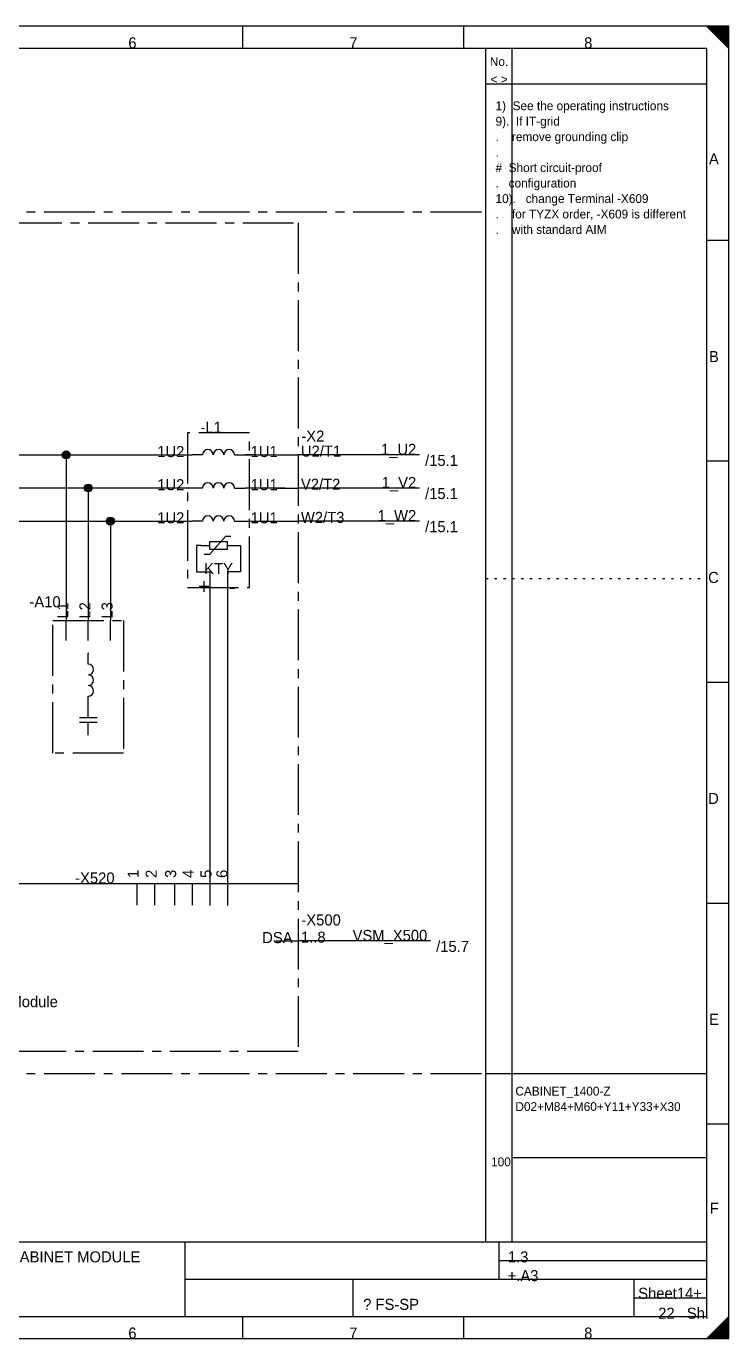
# Model space of a CAD drawing. Extents: x 0 to 420, y 0 to 297.
# Drawn here: x 261 to 420, y 0 to 297 of the extents above; entities that cross this region are included whole.
import ezdxf
from ezdxf.enums import TextEntityAlignment as Align

# ---------------------------------------------------------------- set-up
doc = ezdxf.new("R2010")
doc.units = 0
doc.header["$MEASUREMENT"] = 0
for name, pattern in [('LTY1', [0]), ('LTY2', [2, 0.5, -1.5]), ('LTY6', [17.5, 11.5, -2, 2, -2])]:
    doc.linetypes.add(name, pattern=pattern)
for name, color, linetype in [('GRAFIK', 7, 'LTY1'), ('PEN1', 7, 'LTY1'), ('PEN2', 7, 'LTY1'), ('PEN4', 7, 'LTY1'), ('PEN5', 7, 'LTY1'), ('PEN6', 7, 'LTY1'), ('SF', 7, 'LTY1'), ('SYMBOL', 7, 'LTY1')]:
    doc.layers.add(name, color=color, linetype=linetype)
doc.styles.add('NORMSCHRIFT', font='normwin')

# ---------------------------------------------------------------- blocks, each defined once
blk = doc.blocks.new('CD_FORM_AUD3')
at = {"layer": 'PEN1', "linetype": 'LTY1'}
for p, q in [((420, 297), (0, 297)), ((420, 297), (415, 297)), ((415, 297), (420, 292)), ((415, 297), (420, 297)), ((415.05, 296.95), (420, 296.95)), ((415.1, 296.9), (420, 296.9)), ((415.15, 296.85), (420, 296.85)), ((415.2, 296.8), (420, 296.8)), ((415.25, 296.75), (420, 296.75)), ((415.3, 296.7), (420, 296.7)), ((415.35, 296.65), (420, 296.65)), ((415.4, 296.6), (420, 296.6)), ((415.45, 296.55), (420, 296.55)), ((415.5, 296.5), (420, 296.5)), ((415.55, 296.45), (420, 296.45)), ((415.6, 296.4), (420, 296.4)), ((415.65, 296.35), (420, 296.35)), ((415.7, 296.3), (420, 296.3)), ((415.75, 296.25), (420, 296.25)), ((415.8, 296.2), (420, 296.2)), ((415.85, 296.15), (420, 296.15)), ((415.9, 296.1), (420, 296.1)), ((415.95, 296.05), (420, 296.05)), ((416, 296), (420, 296)), ((416.05, 295.95), (420, 295.95)), ((416.1, 295.9), (420, 295.9)), ((416.15, 295.85), (420, 295.85)), ((416.2, 295.8), (420, 295.8)), ((416.25, 295.75), (420, 295.75)), ((416.3, 295.7), (420, 295.7)), ((416.35, 295.65), (420, 295.65)), ((416.4, 295.6), (420, 295.6)), ((416.45, 295.55), (420, 295.55)), ((416.5, 295.5), (420, 295.5)), ((416.55, 295.45), (420, 295.45)), ((416.6, 295.4), (420, 295.4)), ((416.65, 295.35), (420, 295.35)), ((416.7, 295.3), (420, 295.3)), ((416.75, 295.25), (420, 295.25)), ((416.8, 295.2), (420, 295.2)), ((416.85, 295.15), (420, 295.15)), ((416.9, 295.1), (420, 295.1)), ((416.95, 295.05), (420, 295.05)), ((417, 295), (420, 295)), ((417.05, 294.95), (420, 294.95)), ((417.1, 294.9), (420, 294.9)), ((417.15, 294.85), (420, 294.85)), ((417.2, 294.8), (420, 294.8)), ((417.25, 294.75), (420, 294.75)), ((417.3, 294.7), (420, 294.7)), ((417.35, 294.65), (420, 294.65)), ((417.4, 294.6), (420, 294.6)), ((417.45, 294.55), (420, 294.55)), ((417.5, 294.5), (420, 294.5)), ((417.55, 294.45), (420, 294.45)), ((417.6, 294.4), (420, 294.4)), ((417.65, 294.35), (420, 294.35)), ((417.7, 294.3), (420, 294.3)), ((417.75, 294.25), (420, 294.25)), ((417.8, 294.2), (420, 294.2)), ((417.85, 294.15), (420, 294.15)), ((417.9, 294.1), (420, 294.1)), ((420, 0), (420, 297)), ((420, 292), (420, 297)), ((417.95, 294.05), (420, 294.05)), ((418, 294), (420, 294)), ((418.05, 293.95), (420, 293.95)), ((418.1, 293.9), (420, 293.9)), ((418.15, 293.85), (420, 293.85)), ((418.2, 293.8), (420, 293.8)), ((418.25, 293.75), (420, 293.75)), ((418.3, 293.7), (420, 293.7)), ((418.35, 293.65), (420, 293.65)), ((418.4, 293.6), (420, 293.6)), ((418.45, 293.55), (420, 293.55)), ((418.5, 293.5), (420, 293.5)), ((418.55, 293.45), (420, 293.45)), ((418.6, 293.4), (420, 293.4)), ((418.65, 293.35), (420, 293.35)), ((418.7, 293.3), (420, 293.3)), ((418.75, 293.25), (420, 293.25)), ((418.8, 293.2), (420, 293.2)), ((418.85, 293.15), (420, 293.15)), ((418.9, 293.1), (420, 293.1)), ((418.95, 293.05), (420, 293.05)), ((419, 293), (420, 293)), ((419.05, 292.95), (420, 292.95)), ((419.1, 292.9), (420, 292.9)), ((419.15, 292.85), (420, 292.85)), ((419.2, 292.8), (420, 292.8)), ((419.25, 292.75), (420, 292.75)), ((419.3, 292.7), (420, 292.7)), ((419.35, 292.65), (420, 292.65)), ((419.4, 292.6), (420, 292.6)), ((419.45, 292.55), (420, 292.55)), ((419.5, 292.5), (420, 292.5)), ((419.55, 292.45), (420, 292.45)), ((419.6, 292.4), (420, 292.4)), ((419.65, 292.35), (420, 292.35)), ((419.7, 292.3), (420, 292.3)), ((419.75, 292.25), (420, 292.25)), ((419.8, 292.2), (420, 292.2)), ((419.85, 292.15), (420, 292.15)), ((419.9, 292.1), (420, 292.1)), ((419.95, 292.05), (420, 292.05)), ((420, 5), (415, 0)), ((418, 3), (420, 3)), ((418.05, 3.05), (420, 3.05)), ((418.1, 3.1), (420, 3.1)), ((418.15, 3.15), (420, 3.15)), ((418.2, 3.2), (420, 3.2)), ((418.25, 3.25), (420, 3.25)), ((418.3, 3.3), (420, 3.3)), ((418.35, 3.35), (420, 3.35)), ((418.4, 3.4), (420, 3.4)), ((418.45, 3.45), (420, 3.45)), ((418.5, 3.5), (420, 3.5)), ((418.55, 3.55), (420, 3.55)), ((418.6, 3.6), (420, 3.6)), ((418.65, 3.65), (420, 3.65)), ((418.7, 3.7), (420, 3.7)), ((418.75, 3.75), (420, 3.75)), ((418.8, 3.8), (420, 3.8)), ((418.85, 3.85), (420, 3.85)), ((418.9, 3.9), (420, 3.9)), ((418.95, 3.95), (420, 3.95)), ((419, 4), (420, 4)), ((419.05, 4.05), (420, 4.05)), ((419.1, 4.1), (420, 4.1)), ((419.15, 4.15), (420, 4.15)), ((419.2, 4.2), (420, 4.2)), ((419.25, 4.25), (420, 4.25)), ((419.3, 4.3), (420, 4.3)), ((419.35, 4.35), (420, 4.35)), ((419.4, 4.4), (420, 4.4)), ((419.45, 4.45), (420, 4.45)), ((419.5, 4.5), (420, 4.5)), ((419.55, 4.55), (420, 4.55)), ((419.6, 4.6), (420, 4.6)), ((419.65, 4.65), (420, 4.65)), ((419.7, 4.7), (420, 4.7)), ((419.75, 4.75), (420, 4.75)), ((419.8, 4.8), (420, 4.8)), ((419.85, 4.85), (420, 4.85)), ((419.9, 4.9), (420, 4.9)), ((419.95, 4.95), (420, 4.95)), ((420, 0), (420, 5)), ((0, 0), (420, 0)), ((415, 0), (420, 0)), ((415.05, 0.05), (420, 0.05)), ((415.1, 0.1), (420, 0.1)), ((415.15, 0.15), (420, 0.15)), ((415.2, 0.2), (420, 0.2)), ((415.25, 0.25), (420, 0.25)), ((415.3, 0.3), (420, 0.3)), ((415.35, 0.35), (420, 0.35)), ((415.4, 0.4), (420, 0.4)), ((415.45, 0.45), (420, 0.45)), ((415.5, 0.5), (420, 0.5)), ((415.55, 0.55), (420, 0.55)), ((415.6, 0.6), (420, 0.6)), ((415.65, 0.65), (420, 0.65)), ((415.7, 0.7), (420, 0.7)), ((415.75, 0.75), (420, 0.75)), ((415.8, 0.8), (420, 0.8)), ((415.85, 0.85), (420, 0.85)), ((415.9, 0.9), (420, 0.9)), ((415.95, 0.95), (420, 0.95)), ((416, 1), (420, 1)), ((416.05, 1.05), (420, 1.05)), ((416.1, 1.1), (420, 1.1)), ((416.15, 1.15), (420, 1.15)), ((416.2, 1.2), (420, 1.2)), ((416.25, 1.25), (420, 1.25)), ((416.3, 1.3), (420, 1.3)), ((416.35, 1.35), (420, 1.35)), ((416.4, 1.4), (420, 1.4)), ((416.45, 1.45), (420, 1.45)), ((416.5, 1.5), (420, 1.5)), ((416.55, 1.55), (420, 1.55)), ((416.6, 1.6), (420, 1.6)), ((416.65, 1.65), (420, 1.65)), ((416.7, 1.7), (420, 1.7)), ((416.75, 1.75), (420, 1.75)), ((416.8, 1.8), (420, 1.8)), ((416.85, 1.85), (420, 1.85)), ((416.9, 1.9), (420, 1.9)), ((416.95, 1.95), (420, 1.95)), ((417, 2), (420, 2)), ((417.05, 2.05), (420, 2.05)), ((417.1, 2.1), (420, 2.1)), ((417.15, 2.15), (420, 2.15)), ((417.2, 2.2), (420, 2.2)), ((417.25, 2.25), (420, 2.25)), ((417.3, 2.3), (420, 2.3)), ((417.35, 2.35), (420, 2.35)), ((417.4, 2.4), (420, 2.4)), ((417.45, 2.45), (420, 2.45)), ((417.5, 2.5), (420, 2.5)), ((417.55, 2.55), (420, 2.55)), ((417.6, 2.6), (420, 2.6)), ((417.65, 2.65), (420, 2.65)), ((417.7, 2.7), (420, 2.7)), ((417.75, 2.75), (420, 2.75)), ((417.8, 2.8), (420, 2.8)), ((417.85, 2.85), (420, 2.85)), ((417.9, 2.9), (420, 2.9)), ((417.95, 2.95), (420, 2.95))]:
    blk.add_line(p, q, dxfattribs=at)
at = {"layer": 'PEN5', "linetype": 'LTY1'}
for p, q in [((415, 292), (5, 292)), ((415, 5), (415, 292)), ((5, 21.9), (415, 21.9)), ((5, 5), (415, 5))]:
    blk.add_line(p, q, dxfattribs=at)
at = {"layer": 'PEN6', "linetype": 'LTY1'}
for p, q in [((310, 292), (310, 297)), ((360, 292), (360, 297)), ((420, 248.5), (415, 248.5)), ((420, 198.6), (415, 198.6)), ((420, 148.5), (415, 148.5)), ((420, 98.5), (415, 98.5)), ((420, 48.5), (415, 48.5)), ((296.9, 21.9), (296.9, 5)), ((367.95, 21.9), (367.95, 13.45)), ((367.95, 17.68), (415, 17.68)), ((296.9, 13.45), (415, 13.45)), ((334.95, 5), (334.95, 13.45)), ((398.5, 13.5), (398.5, 5)), ((398.43, 9.2), (415, 9.2)), ((310, 0), (310, 5)), ((360, 0), (360, 5))]:
    blk.add_line(p, q, dxfattribs=at)
at = {"layer": 'PEN2', "style": 'NORMSCHRIFT'}
for s, p in [('6', (285, 292)), ('7', (335, 292)), ('8', (388.2, 292)), ('6', (285, 0)), ('7', (335, 0)), ('8', (388.2, 0))]:
    blk.add_text(s, height=2.5, dxfattribs=at).set_placement(p, align=Align.CENTER)
for s, p in [('A', (417.75, 265.75)), ('B', (417.75, 221)), ('C', (417.75, 171)), ('D', (417.75, 121)), ('E', (417.75, 71)), ('F', (417.75, 28.25))]:
    blk.add_text(s, height=2.5, dxfattribs=at).set_placement(p, align=Align.RIGHT)
for s, p in [('Sheet', (399.5, 9)), ('Sh.', (410.5, 4.5))]:
    blk.add_text(s, height=2.5, dxfattribs=at).set_placement(p)
at = {"layer": 'PEN2', "style": 'NORMSCHRIFT', "flags": 8}
blk.add_attdef('CODE_178', (10.5, 198.25), '', height=2.5, rotation=90, dxfattribs=at)
for tag, p in [('CODE_520', (6.5, 17.25)), ('CODE_521', (21.25, 17.25)), ('CODE_522', (44.25, 17.25)), ('CODE_523', (57.5, 17.25)), ('CODE_170', (77.5, 17.25)), ('CODE_67', (106.75, 17.25)), ('CODE_66', (231.25, 17.25)), ('CODE_505', (299.25, 17.2)), ('CODE_1003', (370, 17.25)), ('CODE_1003', (398.15, 17.2)), ('CODE_524', (6.5, 13)), ('CODE_525', (21.25, 13)), ('CODE_526', (44.25, 13)), ('CODE_527', (57.5, 13)), ('CODE_171', (77.5, 13)), ('CODE_175', (106.75, 13)), ('CODE_65', (231.25, 13)), ('CODE_506', (299.25, 13.2)), ('CODE_1003', (369.95, 13)), ('CODE_528', (6.5, 9)), ('CODE_529', (21.25, 9)), ('CODE_530', (44.25, 9)), ('CODE_531', (57.5, 9)), ('CODE_172', (77.5, 9)), ('CODE_176', (106.75, 9)), ('CODE_166', (231.25, 9)), ('CODE_532', (297.75, 8.5)), ('CODE_534', (307.75, 8.5)), ('CODE_536', (321.75, 8.5)), ('CODE_68', (337.25, 6.5)), ('CODE_62', (408.25, 9)), ('CODE_70', (408.25, 9)), ('CODE_173', (77.5, 4.5)), ('CODE_73', (104.5, 4.5)), ('CODE_533', (297.75, 4.5)), ('CODE_535', (307.75, 4.5)), ('CODE_537', (321.75, 4.5))]:
    blk.add_attdef(tag, p, '', height=2.5, dxfattribs=at)
for tag, p in [('CODE_554', (362.8, 17.2)), ('CODE_507', (316, 6.5))]:
    blk.add_attdef(tag, text='', height=2.5, dxfattribs=at).set_placement(p, align=Align.CENTER)
for tag, p in [('CODE_1003', (396.75, 17.2)), ('CODE_1003', (396.75, 13)), ('CODE_512', (294.25, 6.7)), ('CODE_71', (407.75, 4.5))]:
    blk.add_attdef(tag, text='', height=2.5, dxfattribs=at).set_placement(p, align=Align.RIGHT)
at = {"layer": 'PEN4', "style": 'NORMSCHRIFT', "flags": 8}
for tag, p, height in [('CODE_400', (367.2, 278), 2), ('CODE_401', (367.2, 274.5), 2), ('CODE_402', (367.2, 271), 2), ('CODE_403', (367.2, 267.5), 2), ('CODE_404', (367.2, 264), 2), ('CODE_405', (367.2, 260.5), 2), ('CODE_406', (367.2, 257), 2), ('CODE_407', (367.2, 253.5), 2), ('CODE_408', (367.2, 250), 2), ('CODE_409', (367.2, 246.5), 2), ('CODE_410', (367.2, 243), 2), ('CODE_411', (367.2, 239.5), 2), ('CODE_412', (367.2, 236), 2), ('CODE_413', (367.2, 232.5), 2), ('CODE_414', (367.2, 229), 2), ('CODE_415', (367.2, 225.5), 2), ('CODE_416', (367.2, 222), 2), ('CODE_417', (367.2, 218.5), 2), ('CODE_418', (367.2, 215), 2), ('CODE_419', (367.2, 211.5), 2), ('CODE_420', (367.2, 208), 2), ('CODE_421', (367.2, 204.5), 2), ('CODE_422', (367.2, 201), 2), ('CODE_423', (367.2, 197.5), 2), ('CODE_424', (367.2, 194), 2), ('CODE_425', (367.2, 190.5), 2), ('CODE_426', (367.2, 187), 2), ('CODE_427', (367.2, 183.5), 2), ('CODE_428', (367.2, 180), 2), ('CODE_429', (367.2, 176.5), 2), ('CODE_430', (367.7, 165), 2), ('CODE_431', (367.7, 161.5), 2), ('CODE_432', (367.7, 158), 2), ('CODE_433', (367.7, 154.5), 2), ('CODE_434', (367.7, 151), 2), ('CODE_435', (367.7, 147.5), 2), ('CODE_436', (367.7, 144), 2), ('CODE_437', (367.7, 140.5), 2), ('CODE_438', (367.7, 137), 2), ('CODE_439', (367.7, 133.5), 2), ('CODE_440', (367.7, 130), 2), ('CODE_441', (367.7, 126.5), 2), ('CODE_442', (367.7, 123), 2), ('CODE_443', (367.7, 119.5), 2), ('CODE_444', (367.7, 116), 2), ('CODE_445', (367.7, 112.5), 2), ('CODE_446', (367.7, 109), 2), ('CODE_447', (367.7, 105.5), 2), ('CODE_448', (367.7, 102), 2), ('CODE_449', (367.7, 98.5), 2), ('CODE_450', (367.7, 95), 2), ('CODE_451', (367.7, 91.5), 2), ('CODE_452', (367.7, 88), 2), ('CODE_453', (367.7, 84.5), 2), ('CODE_454', (367.7, 81), 2), ('CODE_455', (367.7, 77.5), 2), ('CODE_456', (367.7, 74), 2), ('CODE_457', (367.7, 70.5), 2), ('CODE_458', (367.7, 67), 2), ('CODE_459', (367.7, 63.5), 2), ('CODE_460', (371.7, 55), 2), ('CODE_461', (371.7, 51.5), 2), ('CODE_462', (371.7, 48), 2), ('CODE_463', (371.7, 44.5), 2), ('CODE_464', (371.7, 41), 2), ('CODE_465', (371.7, 36.5), 2), ('CODE_466', (371.7, 33), 2), ('CODE_467', (371.7, 29.5), 2), ('CODE_468', (371.7, 26), 2), ('CODE_469', (371.7, 22.5), 2), ('CODE_76', (231.18, 5.2), 1.8), ('CODE_180', (262.68, 5.2), 1.8)]:
    blk.add_attdef(tag, p, '', height=height, dxfattribs=at)
for tag, p in [('CODE_189', (12, 43.67)), ('CODE_179', (8.5, 34.67)), ('CODE_2407', (15.5, 23.18)), ('CODE_64', (19, 23.68)), ('CODE_60', (19, 23.68)), ('CODE_63', (19, 23.68)), ('CODE_61', (19, 23.68)), ('CODE_57', (19, 23.68))]:
    blk.add_attdef(tag, p, '', height=1.8, rotation=90, dxfattribs=at)
for tag in ['CODE_190', 'CODE_372', 'CODE_373', 'CODE_39']:
    blk.add_attdef(tag, text='', height=2, dxfattribs=at).set_placement((364.4, 22.5), align=Align.RIGHT)
for tag, p in [('CODE_508', (206.5, 12)), ('CODE_509', (206.5, 9.5))]:
    blk.add_attdef(tag, text='', height=1.8, dxfattribs=at).set_placement(p, align=Align.CENTER)
blk = doc.blocks.new('FBAUD-RSP')
at = {"layer": 'PEN5', "linetype": 'LTY1'}
for p, q in [((360, 16.9), (360, 287)), ((360, 55), (410, 55))]:
    blk.add_line(p, q, dxfattribs=at)
at = {"layer": 'PEN6', "linetype": 'LTY1'}
for p, q in [((366, 16.9), (366, 287)), ((360, 279), (410, 279)), ((366, 36), (410, 36))]:
    blk.add_line(p, q, dxfattribs=at)
at = {"layer": 'PEN6', "linetype": 'LTY2'}
blk.add_line((360, 167), (410, 167), dxfattribs=at)
at = {"layer": 'PEN4', "style": 'NORMSCHRIFT'}
for s, p in [('No.', (363, 283)), ('< >', (363, 279))]:
    blk.add_text(s, height=2, dxfattribs=at).set_placement(p, align=Align.CENTER)
blk.add_text('100', height=2, dxfattribs=at).set_placement((361.2, 34))
blk = doc.blocks.new('FBAUD-MD')
at = {"layer": 'PEN1', "linetype": 'LTY6'}
for p, q in [((20, 255), (365, 255)), ((20, 60), (365, 60))]:
    blk.add_line(p, q, dxfattribs=at)
blk = doc.blocks.new('CD_BU_XD')
at = {"layer": 'PEN1', "linetype": 'LTY1'}
blk.add_line((-5, 0), (0, 0), dxfattribs=at)
at = {"layer": 'PEN2', "style": 'NORMSCHRIFT', "flags": 8}
for tag, p in [('CODE_1003', (0.65, 2.2)), ('CODE_21', (0.65, -0.4))]:
    blk.add_attdef(tag, p, '', height=2.5, dxfattribs=at)
blk.add_attdef('CODE_602', text='', height=2.5, dxfattribs=at).set_placement((-1.25, -0.5), align=Align.RIGHT)
blk = doc.blocks.new('CD_POT_W1R')
at = {"layer": 'PEN2', "style": 'NORMSCHRIFT', "flags": 8}
blk.add_attdef('CODE_4', text='', height=2.5, dxfattribs=at).set_placement((-0.75, 0), align=Align.RIGHT)
blk.add_attdef('CODE_10', (1.25, -2.5), '', height=2.5, dxfattribs=at)

msp = doc.modelspace()

# ---------------------------------------------------------------- linework, layer by layer
at = {"layer": 'PEN1', "linetype": 'LTY6'}
for p, q in [((100, 252.5), (322.5, 252.5)), ((322.5, 252.5), (322.5, 65)), ((297.5, 205), (297.5, 170)), ((311.5, 205), (297.5, 205)), ((311.5, 170), (311.5, 205)), ((297.5, 170), (311.5, 170)), ((267, 162.5), (283, 162.5)), ((267, 132.5), (267, 162.5)), ((283, 162.5), (283, 132.5)), ((283, 132.5), (267, 132.5)), ((322.5, 65), (100, 65))]:
    msp.add_line(p, q, dxfattribs=at)
at = {"layer": 'PEN1', "linetype": 'LTY1'}
for p, q in [((192, 200), (298.5, 200)), ((269.4, 200.6), (269.4, 199.4)), ((270.6, 200.6), (269.4, 200.6)), ((269.4, 200.4), (270.6, 200.4)), ((269.4, 199.9), (270.6, 199.9)), ((269.4, 199.4), (270.6, 199.4)), ((269.4, 199.4), (270.6, 199.4)), ((270, 200), (270, 162.5)), ((270.6, 199.4), (270.6, 200.6)), ((298.3, 200), (298.5, 200)), ((300.88, 200), (298.48, 200)), ((308.1, 200), (310.5, 200)), ((313, 200), (310.5, 200)), ((310.5, 200), (319.5, 200)), ((310.73, 200), (312.88, 200)), ((350, 200), (322.5, 200)), ((274.4, 193.1), (274.4, 191.9)), ((275.6, 193.1), (274.4, 193.1)), ((275.6, 191.9), (275.6, 193.1)), ((298.5, 192.5), (189.5, 192.5)), ((274.4, 192.9), (275.6, 192.9)), ((274.4, 192.4), (275.6, 192.4)), ((274.4, 191.9), (275.6, 191.9)), ((274.4, 191.9), (275.6, 191.9)), ((275, 192.5), (275, 162.5)), ((300.88, 192.5), (298.48, 192.5)), ((298.5, 192.5), (298.5, 192.5)), ((308.1, 192.5), (310.5, 192.5)), ((310.5, 192.5), (310.5, 192.5)), ((319.5, 192.5), (310.5, 192.5)), ((350, 192.5), (322.5, 192.5)), ((187, 185), (298.5, 185)), ((279.4, 185.6), (279.4, 184.4)), ((280.6, 185.6), (279.4, 185.6)), ((279.4, 185.4), (280.6, 185.4)), ((279.4, 184.9), (280.6, 184.9)), ((279.4, 184.4), (280.6, 184.4)), ((279.4, 184.4), (280.6, 184.4)), ((280, 185), (280, 162.5)), ((280.6, 184.4), (280.6, 185.6)), ((300.88, 185), (298.48, 185)), ((298.5, 185), (298.5, 185)), ((308.1, 185), (310.5, 185)), ((310.5, 185), (310.5, 185)), ((310.5, 185), (319.5, 185)), ((350, 185), (322.5, 185)), ((306.07, 181.5), (302.48, 177.47)), ((307.3, 181.5), (306.07, 181.5)), ((300.5, 179.5), (299.5, 179.5)), ((299.5, 179.5), (299.5, 173.5)), ((300.45, 179.5), (302.48, 179.5)), ((302.48, 180.3), (302.48, 178.68)), ((306.5, 180.3), (302.48, 180.3)), ((302.48, 178.68), (306.5, 178.68)), ((306.5, 178.68), (306.5, 180.3)), ((306.5, 179.5), (308.52, 179.5)), ((308.5, 179.5), (309.5, 179.5)), ((309.5, 179.5), (309.5, 173.5)), ((302.48, 177.47), (301.25, 177.47)), ((299.5, 173.5), (302.5, 173.5)), ((302.5, 173.5), (302.5, 170)), ((309.5, 173.5), (306.5, 173.5)), ((306.5, 173.5), (306.5, 170)), ((302.5, 170), (302.5, 108)), ((306.5, 170), (306.5, 108)), ((270, 158), (270, 162.5)), ((275, 158), (275, 162.5)), ((280, 158), (280, 162.5)), ((275, 155.2), (275, 155)), ((275, 152.62), (275, 155.03)), ((275, 140.5), (275, 145.4)), ((277, 140.5), (273, 140.5)), ((273, 139.5), (277, 139.5)), ((275, 136.6), (275, 139.5)), ((302.5, 107.9), (302.5, 103)), ((306.5, 108), (306.5, 103.1)), ((176.5, 103), (322.5, 103)), ((286, 103), (286, 98.1)), ((290, 103), (290, 98.1)), ((294.5, 103), (294.5, 98.1)), ((298.5, 103), (298.5, 98.1)), ((302.5, 103), (302.5, 98)), ((306.5, 103), (306.5, 98)), ((352.5, 90), (322.5, 90))]:
    msp.add_line(p, q, dxfattribs=at)
for centre, radius in [((270, 200), 0.9), ((270, 200), 0.6), ((270, 200), 0.3), ((275, 192.5), 0.9), ((275, 192.5), 0.6), ((275, 192.5), 0.3), ((280, 185), 0.9), ((280, 185), 0.6), ((280, 185), 0.3)]:
    msp.add_circle(centre, radius, dxfattribs=at)
for centre, start, end in [((302.07, 200), 0, 180), ((304.5, 200), 0, 180), ((306.9, 200), 0, 180), ((302.07, 192.5), 0, 180), ((304.5, 192.5), 0, 180), ((306.9, 192.5), 0, 180), ((302.07, 185), 0, 180), ((304.5, 185), 0, 180), ((306.9, 185), 0, 180), ((275, 151.43), 270, 90), ((275, 149), 270, 90), ((275, 146.6), 270, 90)]:
    msp.add_arc(centre, 1.2, start, end, dxfattribs=at)

# ---------------------------------------------------------------- block references
at = {"layer": 'GRAFIK'}
for name, p in [('FBAUD-RSP', (5, 5)), ('FBAUD-MD', (0, 0))]:
    msp.add_blockref(name, p, dxfattribs=at)
at = {"layer": 'SF'}
ref = msp.add_blockref('CD_FORM_AUD3', (0, 0), dxfattribs=at)
ref.add_attrib('CODE_66', 'SINAMICS S120 CABINET MODULE', (231.25, 17.25), dxfattribs={"layer": 'PEN2', "height": 2.5, "style": 'NORMSCHRIFT', "flags": 8})
ref.add_attrib('CODE_71', '22', dxfattribs={"layer": 'PEN2', "height": 2.5, "style": 'NORMSCHRIFT', "flags": 8}).set_placement((407.75, 4.5), align=Align.RIGHT)
ref.add_attrib('CODE_68', '? FS-SP ', (337.25, 6.5), dxfattribs={"layer": 'PEN2', "height": 2.5, "style": 'NORMSCHRIFT', "flags": 8})
ref.add_attrib('CODE_1003', '1.3', (370, 17.25), dxfattribs={"layer": 'PEN2', "height": 2.5, "style": 'NORMSCHRIFT', "flags": 8})
ref.add_attrib('CODE_1003', '+.A3', (369.95, 13), dxfattribs={"layer": 'PEN2', "height": 2.5, "style": 'NORMSCHRIFT', "flags": 8})
ref.add_attrib('CODE_400', '1)  See the operating instructions', (367.2, 278), dxfattribs={"layer": 'PEN4', "height": 2, "style": 'NORMSCHRIFT', "flags": 8})
ref.add_attrib('CODE_401', '9).  If IT-grid', (367.2, 274.5), dxfattribs={"layer": 'PEN4', "height": 2, "style": 'NORMSCHRIFT', "flags": 8})
ref.add_attrib('CODE_402', '.    remove grounding clip', (367.2, 271), dxfattribs={"layer": 'PEN4', "height": 2, "style": 'NORMSCHRIFT', "flags": 8})
ref.add_attrib('CODE_403', '.', (367.2, 267.5), dxfattribs={"layer": 'PEN4', "height": 2, "style": 'NORMSCHRIFT', "flags": 8})
ref.add_attrib('CODE_404', '#  Short circuit-proof', (367.2, 264), dxfattribs={"layer": 'PEN4', "height": 2, "style": 'NORMSCHRIFT', "flags": 8})
ref.add_attrib('CODE_405', '.   configuration', (367.2, 260.5), dxfattribs={"layer": 'PEN4', "height": 2, "style": 'NORMSCHRIFT', "flags": 8})
ref.add_attrib('CODE_406', '10).   change Terminal -X609', (367.2, 257), dxfattribs={"layer": 'PEN4', "height": 2, "style": 'NORMSCHRIFT', "flags": 8})
ref.add_attrib('CODE_407', '.    for TYZX order, -X609 is different', (367.2, 253.5), dxfattribs={"layer": 'PEN4', "height": 2, "style": 'NORMSCHRIFT', "flags": 8})
ref.add_attrib('CODE_408', '.    with standard AIM', (367.2, 250), dxfattribs={"layer": 'PEN4', "height": 2, "style": 'NORMSCHRIFT', "flags": 8})
ref.add_attrib('CODE_460', 'CABINET_1400-Z', (371.7, 55), dxfattribs={"layer": 'PEN4', "height": 2, "style": 'NORMSCHRIFT', "flags": 8})
ref.add_attrib('CODE_461', 'D02+M84+M60+Y11+Y33+X30', (371.7, 51.5), dxfattribs={"layer": 'PEN4', "height": 2, "style": 'NORMSCHRIFT', "flags": 8})
at = {"layer": 'SYMBOL'}
ref = msp.add_blockref('CD_BU_XD', (322.5, 200), dxfattribs=at)
ref.add_attrib('CODE_21', 'U2/T1', (323.15, 199.6), dxfattribs={"layer": 'PEN2', "height": 2.5, "style": 'NORMSCHRIFT', "flags": 8})
ref.add_attrib('CODE_1003', '-X2', (323.25, 203), dxfattribs={"layer": 'PEN2', "height": 2.5, "style": 'NORMSCHRIFT', "flags": 8})
for name, p, values in [('CD_POT_W1R', (350, 200), {'CODE_4': '1_U2', 'CODE_10': '/15.1'}), ('CD_BU_XD', (322.5, 192.5), {'CODE_21': 'V2/T2'}), ('CD_POT_W1R', (350, 192.5), {'CODE_4': '1_V2', 'CODE_10': '/15.1'}), ('CD_BU_XD', (322.5, 185), {'CODE_21': 'W2/T3'}), ('CD_POT_W1R', (350, 185), {'CODE_4': '1_W2', 'CODE_10': '/15.1'}), ('CD_BU_XD', (322.5, 90), {'CODE_21': '1..8', 'CODE_602': 'DSA'}), ('CD_POT_W1R', (352.5, 90), {'CODE_4': 'VSM_X500', 'CODE_10': '/15.7'})]:
    msp.add_blockref(name, p, dxfattribs=at).add_auto_attribs(values)

# ---------------------------------------------------------------- texts
at = {"layer": 'PEN1', "style": 'NORMSCHRIFT'}
for s, p in [('+', (299.85, 168.5)), ('-', (306.85, 168.5))]:
    msp.add_text(s, height=3.5, dxfattribs=at).set_placement(p)
at = {"layer": 'PEN2', "style": 'NORMSCHRIFT'}
for s, p in [('-L1', (305.25, 205)), ('1U2', (296.75, 199.5)), ('1U2', (296.75, 192)), ('1U2', (296.75, 184.5)), ('-A10', (268.75, 165.5)), ('-X520', (280.95, 103))]:
    msp.add_text(s, height=2.5, dxfattribs=at).set_placement(p, align=Align.RIGHT)
for s, p in [('1U1', (311.75, 199.5)), ('1U1', (311.75, 192)), ('1U1', (311.75, 184.5)), ('-X500', (323.25, 93.5)), ('14+', (408.25, 9))]:
    msp.add_text(s, height=2.5, dxfattribs=at).set_placement(p)
for s, p in [('KTY', (304.5, 173)), ('Voltage Sensing Module', (250, 75))]:
    msp.add_text(s, height=2.5, dxfattribs=at).set_placement(p, align=Align.CENTER)
for s, p in [('L1', (270.5, 162.95)), ('L2', (275.5, 162.95)), ('L3', (280.5, 162.95)), ('1', (286.4, 104.25)), ('2', (290.5, 104.25)), ('3', (294.9, 104.25)), ('4', (298.9, 104.25)), ('5', (302.9, 104.25)), ('6', (306.5, 104.25))]:
    msp.add_text(s, height=2.5, rotation=90, dxfattribs=at).set_placement(p)

doc.saveas('drawing.dxf')
